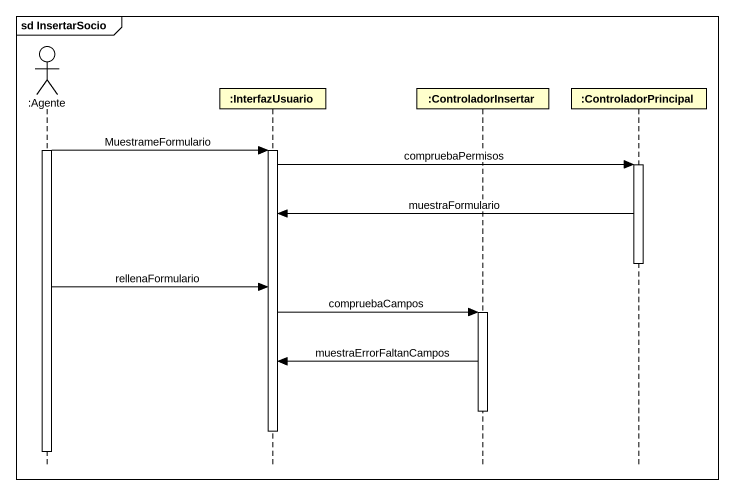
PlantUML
@startuml
mainframe sd InsertarSocio
hide footbox
actor ":Agente" as Agente
participant ":InterfazUsuario" as InterfazUsuario
participant ":ControladorInsertar" as ControladorInsertar
participant ":ControladorPrincipal" as ControladorPrincipal

activate Agente
Agente -> InterfazUsuario : MuestrameFormulario
activate InterfazUsuario
InterfazUsuario -> ControladorPrincipal : compruebaPermisos
activate ControladorPrincipal
ControladorPrincipal -> InterfazUsuario : muestraFormulario
deactivate ControladorPrincipal
Agente -> InterfazUsuario : rellenaFormulario
InterfazUsuario -> ControladorInsertar : compruebaCampos
activate ControladorInsertar
ControladorInsertar -> InterfazUsuario : muestraErrorFaltanCampos
deactivate ControladorInsertar
deactivate InterfazUsuario
deactivate Agente
@enduml
